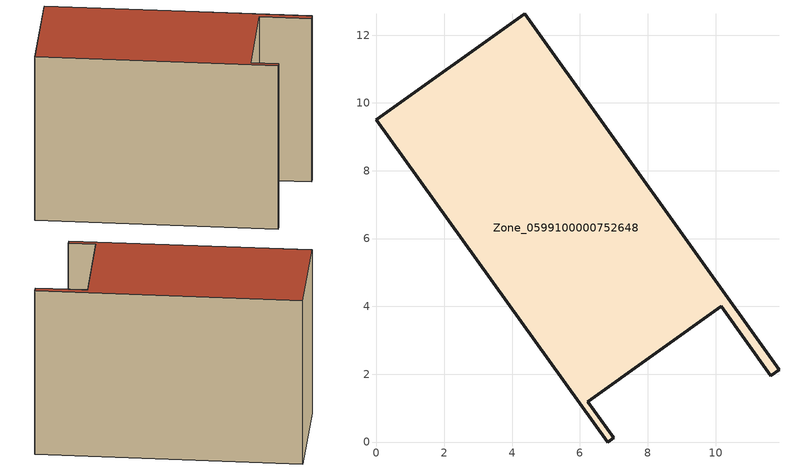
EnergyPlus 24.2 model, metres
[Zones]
Zone_0599100000752648
 floor ground (C_G): 0,9.51 4.38,12.62 11.87,2.13 11.63,1.96 10.17,4 6.23,1.19 6.99,0.12 6.82,0 z0
 wall outside (C_F): 6.23,1.19 10.17,4 11.63,1.96 11.87,2.13 4.38,12.62 0,9.51 6.82,0 6.99,0.12 6.23,1.19 z0:8.8
 roof outside (C_R): 11.87,2.13 4.38,12.62 0,9.51 6.82,0 6.99,0.12 6.23,1.19 10.17,4 11.63,1.96 z8.8
[BUILDING]
Pand.0599100000752648: North Axis=0; Terrain=City; Loads Convergence Tolerance Value=0.04; Temperature Convergence Tolerance Value=0.4; Solar Distribution=FullExterior; Maximum Number of Warmup Days=25; Minimum Number of Warmup Days=1
[Site:Location]
Rotterdam.The.Hague.AP_ZH_NLD Design_Conditions: Latitude=51.96; Longitude=4.45; Time Zone=1; Elevation=-4.5
[SITE:GROUNDTEMPERATURE:BUILDINGSURFACE]
18, 18, 18, 18, 18, 18, 18, 18, 18, 18, 18, 18
[MATERIAL] Thermal Absorptance=0.9; Solar Absorptance=0.7; Visible Absorptance=0.7
Name | Roughness | Thickness | Conductivity | Density | Specific Heat
G.TI.2006-2014 | MediumSmooth | 0.15 | 0.06 | 540 | 1210
F.TI.2006-2014 | Rough | 0.3 | 0.12 | 1920 | 840
R.TI.2006-2014 | MediumRough | 0.2 | 0.08 | 1500 | 1000
[CONSTRUCTION]
C_G: G.TI.2006-2014
C_F: F.TI.2006-2014
C_R: R.TI.2006-2014
[ZONE]
Zone_0599100000752648: Type=1; Multiplier=1; Ceiling Height=Autocalculate; Volume=Autocalculate; Floor Area=autocalculate; Part of Total Floor Area=Yes
[ZONEINFILTRATION:DESIGNFLOWRATE]
Infil_Zone_0599100000752648: Zone or ZoneList or Space or SpaceList=Zone_0599100000752648; Schedule=AlwaysOn; Design Flow Rate Calculation Method=Flow/Area; Flow Rate per Floor Area=0.0015; Constant Term Coefficient=1; Temperature Term Coefficient=0; Velocity Term Coefficient=0; Velocity Squared Term Coefficient=0
[HVACTEMPLATE:ZONE:IDEALLOADSAIRSYSTEM]
Zone_0599100000752648: Maximum Heating Supply Air Temperature=50; Minimum Cooling Supply Air Temperature=13; Maximum Heating Supply Air Humidity Ratio=0.0156; Minimum Cooling Supply Air Humidity Ratio=0.0077; Heating Limit=NoLimit; Cooling Limit=NoLimit; Dehumidification Control Type=ConstantSensibleHeatRatio; Cooling Sensible Heat Ratio=0.7; Dehumidification Setpoint=60; Humidification Control Type=None; Humidification Setpoint=30; Outdoor Air Method=None; Outdoor Air Flow Rate per Person=0.00944; Outdoor Air Flow Rate per Zone Floor Area=0; Outdoor Air Flow Rate per Zone=0; Demand Controlled Ventilation Type=None; Outdoor Air Economizer Type=NoEconomizer; Heat Recovery Type=None; Sensible Heat Recovery Effectiveness=0.7; Latent Heat Recovery Effectiveness=0.65
[ZONECONTROL:THERMOSTAT]
ThermostatControl_Zone_0599100000752648: Zone or ZoneList=Zone_0599100000752648; Control Type Schedule=DualSetpointControlType; Control 1=Thermostat_Zone_0599100000752648; Temperature Difference Between Cutout And Setpoint=0
[THERMOSTATSETPOINT:DUALSETPOINT]
Thermostat_Zone_0599100000752648: Heating Setpoint Temperature Schedule=HeatingSetpoint_Zone_0599100000752648; Cooling Setpoint Temperature Schedule=CoolingSetpoint_Zone_0599100000752648
[SCHEDULE:COMPACT]
HeatingSetpoint_Zone_0599100000752648: Through: 12/31, For: AllDays, Until: 24:00, 21
CoolingSetpoint_Zone_0599100000752648: Through: 12/31, For: AllDays, Until: 24:00, 24
DualSetpointControlType: Through: 12/31, For: AllDays, Until: 24:00, 4
AlwaysOn: Through: 12/31, For: AllDays, Until: 24:00, 1
